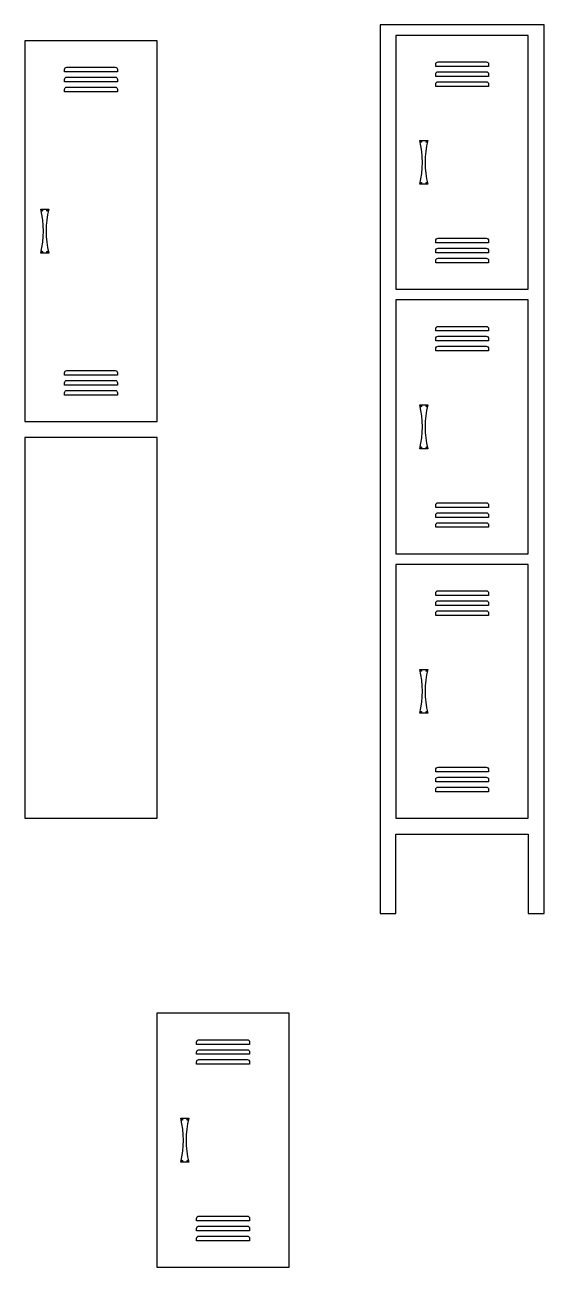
# Model space of a CAD drawing. Header units: millimetres. Extents: x 6614975 to 6624097, y 8742145 to 8746891.
# Drawn here: x 6618268.7 to 6618366.8, y 8743384.7 to 8743619.6 of the extents above; entities that cross this region are included whole.
import ezdxf

# ---------------------------------------------------------------- set-up
doc = ezdxf.new("R2010")
doc.units = ezdxf.units.MM

msp = doc.modelspace()

# ---------------------------------------------------------------- linework, layer by layer
for p, q in [((6618343.475, 8743597.51), (6618343.675, 8743597.51)), ((6618343.575, 8743597.61), (6618343.575, 8743597.41)), ((6618344.475, 8743597.51), (6618344.675, 8743597.51)), ((6618344.575, 8743597.61), (6618344.575, 8743597.41)), ((6618343.475, 8743589.727), (6618343.675, 8743589.727)), ((6618343.575, 8743589.827), (6618343.575, 8743589.627)), ((6618344.475, 8743589.727), (6618344.675, 8743589.727)), ((6618344.575, 8743589.827), (6618344.575, 8743589.627)), ((6618271.832, 8743584.51), (6618272.032, 8743584.51)), ((6618271.932, 8743584.61), (6618271.932, 8743584.41)), ((6618272.832, 8743584.51), (6618273.032, 8743584.51)), ((6618272.932, 8743584.61), (6618272.932, 8743584.41)), ((6618271.832, 8743576.727), (6618272.032, 8743576.727)), ((6618271.932, 8743576.827), (6618271.932, 8743576.627)), ((6618272.832, 8743576.727), (6618273.032, 8743576.727)), ((6618272.932, 8743576.827), (6618272.932, 8743576.627)), ((6618343.475, 8743547.51), (6618343.675, 8743547.51)), ((6618343.575, 8743547.61), (6618343.575, 8743547.41)), ((6618344.475, 8743547.51), (6618344.675, 8743547.51)), ((6618344.575, 8743547.61), (6618344.575, 8743547.41)), ((6618343.475, 8743539.727), (6618343.675, 8743539.727)), ((6618343.575, 8743539.827), (6618343.575, 8743539.627)), ((6618344.475, 8743539.727), (6618344.675, 8743539.727)), ((6618344.575, 8743539.827), (6618344.575, 8743539.627)), ((6618343.475, 8743497.51), (6618343.675, 8743497.51)), ((6618343.575, 8743497.61), (6618343.575, 8743497.41)), ((6618344.475, 8743497.51), (6618344.675, 8743497.51)), ((6618344.575, 8743497.61), (6618344.575, 8743497.41)), ((6618343.475, 8743489.727), (6618343.675, 8743489.727)), ((6618343.575, 8743489.827), (6618343.575, 8743489.627)), ((6618344.475, 8743489.727), (6618344.675, 8743489.727)), ((6618344.575, 8743489.827), (6618344.575, 8743489.627)), ((6618298.298, 8743412.636), (6618298.498, 8743412.636)), ((6618298.398, 8743412.736), (6618298.398, 8743412.536)), ((6618299.298, 8743412.636), (6618299.498, 8743412.636)), ((6618299.398, 8743412.736), (6618299.398, 8743412.536)), ((6618298.298, 8743404.853), (6618298.498, 8743404.853)), ((6618298.398, 8743404.953), (6618298.398, 8743404.753)), ((6618299.298, 8743404.853), (6618299.498, 8743404.853)), ((6618299.398, 8743404.953), (6618299.398, 8743404.753))]:
    msp.add_line(p, q)
for points in [[(6618338.825, 8743451.618), (6618338.825, 8743466.618), (6618363.825, 8743466.618), (6618363.825, 8743451.618), (6618366.825, 8743451.618), (6618366.825, 8743619.618), (6618335.825, 8743619.618), (6618335.825, 8743451.618)], [(6618268.682, 8743544.618), (6618293.682, 8743544.618), (6618293.682, 8743616.618), (6618268.682, 8743616.618)], [(6618338.825, 8743569.618), (6618363.825, 8743569.618), (6618363.825, 8743617.618), (6618338.825, 8743617.618)], [(6618338.825, 8743519.618), (6618363.825, 8743519.618), (6618363.825, 8743567.618), (6618338.825, 8743567.618)], [(6618268.682, 8743469.618), (6618293.682, 8743469.618), (6618293.682, 8743541.618), (6618268.682, 8743541.618)], [(6618338.825, 8743469.618), (6618363.825, 8743469.618), (6618363.825, 8743517.618), (6618338.825, 8743517.618)], [(6618293.648, 8743384.744), (6618318.648, 8743384.744), (6618318.648, 8743432.744), (6618293.648, 8743432.744)]]:
    msp.add_lwpolyline(points, close=True)
for points in [[(6618286.182, 8743611.178), (6618286.182, 8743610.737), (6618276.182, 8743610.737), (6618276.182, 8743611.178, -0.4142136), (6618276.622, 8743611.618), (6618285.741, 8743611.618, -0.4142136)], [(6618356.325, 8743612.178), (6618356.325, 8743611.737), (6618346.325, 8743611.737), (6618346.325, 8743612.178, -0.4142136), (6618346.766, 8743612.618), (6618355.885, 8743612.618, -0.4142136)], [(6618286.182, 8743609.297), (6618286.182, 8743608.856), (6618276.182, 8743608.856), (6618276.182, 8743609.297, -0.4142136), (6618276.622, 8743609.737), (6618285.741, 8743609.737, -0.4142136)], [(6618356.325, 8743610.297), (6618356.325, 8743609.856), (6618346.325, 8743609.856), (6618346.325, 8743610.297, -0.4142136), (6618346.766, 8743610.737), (6618355.885, 8743610.737, -0.4142136)], [(6618356.325, 8743608.416), (6618356.325, 8743607.975), (6618346.325, 8743607.975), (6618346.325, 8743608.416, -0.4142136), (6618346.766, 8743608.856), (6618355.885, 8743608.856, -0.4142136)], [(6618286.182, 8743607.416), (6618286.182, 8743606.975), (6618276.182, 8743606.975), (6618276.182, 8743607.416, -0.4142136), (6618276.622, 8743607.856), (6618285.741, 8743607.856, -0.4142136)], [(6618271.682, 8743584.76), (6618273.182, 8743584.76, 0.1207329), (6618273.182, 8743576.477), (6618271.682, 8743576.477, 0.1207294)], [(6618356.325, 8743578.821), (6618356.325, 8743578.38), (6618346.325, 8743578.38), (6618346.325, 8743578.821, -0.4142136), (6618346.766, 8743579.261), (6618355.885, 8743579.261, -0.4142136)], [(6618356.325, 8743576.94), (6618356.325, 8743576.499), (6618346.325, 8743576.499), (6618346.325, 8743576.94, -0.4142136), (6618346.766, 8743577.38), (6618355.885, 8743577.38, -0.4142136)], [(6618356.325, 8743575.059), (6618356.325, 8743574.618), (6618346.325, 8743574.618), (6618346.325, 8743575.059, -0.4142136), (6618346.766, 8743575.499), (6618355.885, 8743575.499, -0.4142136)], [(6618356.325, 8743562.178), (6618356.325, 8743561.737), (6618346.325, 8743561.737), (6618346.325, 8743562.178, -0.4142136), (6618346.766, 8743562.618), (6618355.885, 8743562.618, -0.4142136)], [(6618356.325, 8743560.297), (6618356.325, 8743559.856), (6618346.325, 8743559.856), (6618346.325, 8743560.297, -0.4142136), (6618346.766, 8743560.737), (6618355.885, 8743560.737, -0.4142136)], [(6618356.325, 8743558.416), (6618356.325, 8743557.975), (6618346.325, 8743557.975), (6618346.325, 8743558.416, -0.4142136), (6618346.766, 8743558.856), (6618355.885, 8743558.856, -0.4142136)], [(6618286.182, 8743553.821), (6618286.182, 8743553.38), (6618276.182, 8743553.38), (6618276.182, 8743553.821, -0.4142136), (6618276.622, 8743554.261), (6618285.741, 8743554.261, -0.4142136)], [(6618286.182, 8743551.94), (6618286.182, 8743551.499), (6618276.182, 8743551.499), (6618276.182, 8743551.94, -0.4142136), (6618276.622, 8743552.38), (6618285.741, 8743552.38, -0.4142136)], [(6618286.182, 8743550.059), (6618286.182, 8743549.618), (6618276.182, 8743549.618), (6618276.182, 8743550.059, -0.4142136), (6618276.622, 8743550.499), (6618285.741, 8743550.499, -0.4142136)], [(6618356.325, 8743528.821), (6618356.325, 8743528.38), (6618346.325, 8743528.38), (6618346.325, 8743528.821, -0.4142136), (6618346.766, 8743529.261), (6618355.885, 8743529.261, -0.4142136)], [(6618356.325, 8743526.94), (6618356.325, 8743526.499), (6618346.325, 8743526.499), (6618346.325, 8743526.94, -0.4142136), (6618346.766, 8743527.38), (6618355.885, 8743527.38, -0.4142136)], [(6618356.325, 8743525.059), (6618356.325, 8743524.618), (6618346.325, 8743524.618), (6618346.325, 8743525.059, -0.4142136), (6618346.766, 8743525.499), (6618355.885, 8743525.499, -0.4142136)], [(6618356.325, 8743512.178), (6618356.325, 8743511.737), (6618346.325, 8743511.737), (6618346.325, 8743512.178, -0.4142136), (6618346.766, 8743512.618), (6618355.885, 8743512.618, -0.4142136)], [(6618356.325, 8743510.297), (6618356.325, 8743509.856), (6618346.325, 8743509.856), (6618346.325, 8743510.297, -0.4142136), (6618346.766, 8743510.737), (6618355.885, 8743510.737, -0.4142136)], [(6618356.325, 8743508.416), (6618356.325, 8743507.975), (6618346.325, 8743507.975), (6618346.325, 8743508.416, -0.4142136), (6618346.766, 8743508.856), (6618355.885, 8743508.856, -0.4142136)], [(6618356.325, 8743478.821), (6618356.325, 8743478.38), (6618346.325, 8743478.38), (6618346.325, 8743478.821, -0.4142136), (6618346.766, 8743479.261), (6618355.885, 8743479.261, -0.4142136)], [(6618356.325, 8743476.94), (6618356.325, 8743476.499), (6618346.325, 8743476.499), (6618346.325, 8743476.94, -0.4142136), (6618346.766, 8743477.38), (6618355.885, 8743477.38, -0.4142136)], [(6618356.325, 8743475.059), (6618356.325, 8743474.618), (6618346.325, 8743474.618), (6618346.325, 8743475.059, -0.4142136), (6618346.766, 8743475.499), (6618355.885, 8743475.499, -0.4142136)], [(6618311.148, 8743427.304), (6618311.148, 8743426.863), (6618301.148, 8743426.863), (6618301.148, 8743427.304, -0.4142136), (6618301.588, 8743427.744), (6618310.707, 8743427.744, -0.4142136)], [(6618311.148, 8743425.423), (6618311.148, 8743424.983), (6618301.148, 8743424.983), (6618301.148, 8743425.423, -0.4142136), (6618301.588, 8743425.863), (6618310.707, 8743425.863, -0.4142136)], [(6618311.148, 8743423.542), (6618311.148, 8743423.102), (6618301.148, 8743423.102), (6618301.148, 8743423.542, -0.4142136), (6618301.588, 8743423.983), (6618310.707, 8743423.983, -0.4142136)], [(6618311.148, 8743393.947), (6618311.148, 8743393.506), (6618301.148, 8743393.506), (6618301.148, 8743393.947, -0.4142136), (6618301.588, 8743394.387), (6618310.707, 8743394.387, -0.4142136)], [(6618311.148, 8743392.066), (6618311.148, 8743391.625), (6618301.148, 8743391.625), (6618301.148, 8743392.066, -0.4142136), (6618301.588, 8743392.506), (6618310.707, 8743392.506, -0.4142136)], [(6618311.148, 8743390.185), (6618311.148, 8743389.744), (6618301.148, 8743389.744), (6618301.148, 8743390.185, -0.4142136), (6618301.588, 8743390.625), (6618310.707, 8743390.625, -0.4142136)]]:
    msp.add_lwpolyline(points, format="xyb", close=True)
for points in [[(6618343.325, 8743597.76), (6618344.825, 8743597.76, 0.1207012), (6618344.825, 8743589.477), (6618343.325, 8743589.477, 0.120703), (6618343.325, 8743597.76)], [(6618343.325, 8743547.76), (6618344.825, 8743547.76, 0.1207012), (6618344.825, 8743539.477), (6618343.325, 8743539.477, 0.120703), (6618343.325, 8743547.76)], [(6618343.325, 8743497.76), (6618344.825, 8743497.76, 0.1207012), (6618344.825, 8743489.477), (6618343.325, 8743489.477, 0.120703), (6618343.325, 8743497.76)], [(6618298.148, 8743412.886), (6618299.648, 8743412.886, 0.1207012), (6618299.648, 8743404.603), (6618298.148, 8743404.603, 0.120703), (6618298.148, 8743412.886)]]:
    msp.add_lwpolyline(points, format="xyb")
for centre in [(6618343.575, 8743597.51), (6618344.575, 8743597.51), (6618343.575, 8743589.727), (6618344.575, 8743589.727), (6618271.932, 8743584.51), (6618272.932, 8743584.51), (6618271.932, 8743576.727), (6618272.932, 8743576.727), (6618343.575, 8743547.51), (6618344.575, 8743547.51), (6618343.575, 8743539.727), (6618344.575, 8743539.727), (6618343.575, 8743497.51), (6618344.575, 8743497.51), (6618343.575, 8743489.727), (6618344.575, 8743489.727), (6618298.398, 8743412.636), (6618299.398, 8743412.636), (6618298.398, 8743404.853), (6618299.398, 8743404.853)]:
    msp.add_circle(centre, 0.1)

doc.saveas('drawing.dxf')
